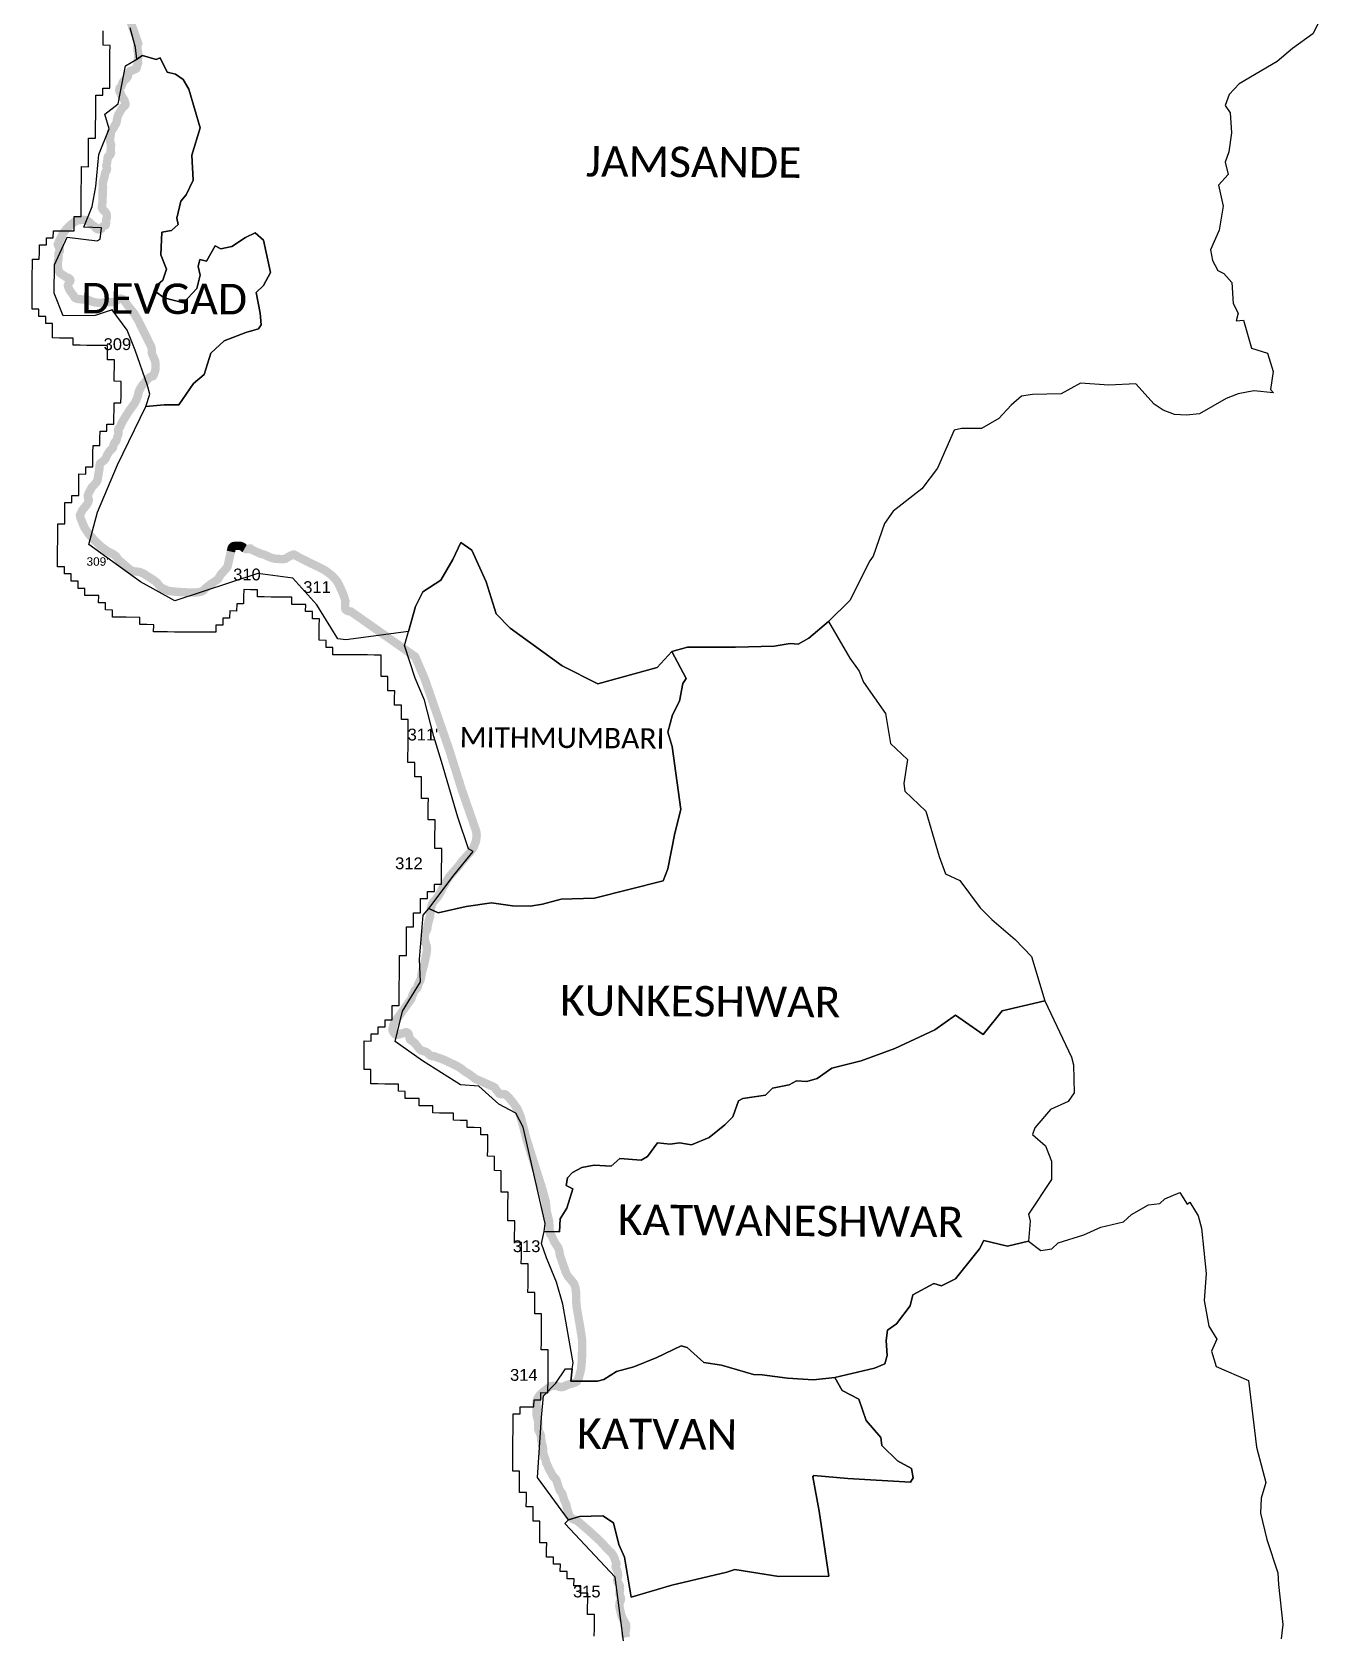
# Model space of a CAD drawing. Header units: metres. Extents: x 0 to 561379, y 0 to 4092696.
# Drawn here: x 325449 to 333146, y 1803302 to 1812788 of the extents above; entities that cross this region are included whole.
import ezdxf

# ---------------------------------------------------------------- set-up
doc = ezdxf.new("R2010")
doc.units = ezdxf.units.M
for name, color, linetype in [('COASTLINE', 5, 'Continuous'), ('NATURALLY PROTECTED', 3, 'Continuous'), ('TALUKA BOUNDRY', 150, 'Continuous'), ('VILLAGE BOUNDRY', 32, 'Continuous'), ('VILLAGE NAME', 1, 'Continuous')]:
    doc.layers.add(name, color=color, linetype=linetype)
doc.styles.get("Standard").update_dxf_attribs({"font": 'arial.ttf'})

msp = doc.modelspace()

# ---------------------------------------------------------------- linework, layer by layer
at = {"layer": 'COASTLINE', "const_width": 50, "flags": 128}
msp.add_lwpolyline([(325812.7, 1813470.9), (326078.3, 1812719.8), (326075.3, 1812712.8), (326073.7, 1812698.4), (326073.9, 1812682.8), (326076.7, 1812671.1), (326077.5, 1812661), (326077.4, 1812645.6), (326077.4, 1812634), (326075.9, 1812622), (326076.3, 1812613.8), (326077.6, 1812605.1), (326076.5, 1812599.9), (326073.6, 1812594.6), (326072.2, 1812588.5), (326069.8, 1812578.4), (326067.1, 1812572.4), (326063.3, 1812568.8), (326053.1, 1812564.9), (326041.6, 1812559.5), (326031.3, 1812557.2), (326026, 1812552.6), (326023.2, 1812547.5), (326020.3, 1812539.8), (326018.3, 1812530.1), (326014.8, 1812521.9), (326008.2, 1812512.2), (325998.6, 1812502.7), (325990.1, 1812494.1), (325984.9, 1812486.2), (325982.3, 1812477.7), (325979.5, 1812468.4), (325973.3, 1812461.2), (325968.6, 1812455.7), (325966.7, 1812449.1), (325965.9, 1812442.3), (325968.1, 1812434.4), (325973.9, 1812425.1), (325980.1, 1812408), (325994.7, 1812386.7), (325999.8, 1812372.9), (326001.9, 1812364.4), (326001.8, 1812356.5), (325998.2, 1812350.3), (325986.7, 1812340.7), (325981.2, 1812334.2), (325971.6, 1812317.5), (325963.1, 1812302.6), (325959, 1812295.5), (325955.9, 1812286.7), (325953.4, 1812272.8), (325950, 1812253.9), (325946.1, 1812245), (325938.4, 1812233.4), (325932, 1812219.4), (325925.6, 1812210.4), (325918.3, 1812200), (325916.6, 1812194.2), (325914.5, 1812176.5), (325911.2, 1812149.5), (325912.1, 1812137.8), (325914.2, 1812130.4), (325917.4, 1812119.4), (325916.6, 1812108.5), (325915.8, 1812098.2), (325915.2, 1812089.7), (325914.8, 1812080.7), (325916.9, 1812074), (325916.5, 1812068.5), (325913.3, 1812062.4), (325911, 1812058), (325906, 1812053.7), (325900.9, 1812051.4), (325898.2, 1812048.5), (325897, 1812043.9), (325895.5, 1812028.1), (325894.3, 1812016.4), (325891.4, 1812004.8), (325889.3, 1811996.3), (325890.5, 1811990), (325892.9, 1811977.3), (325891.1, 1811967.8), (325883.4, 1811955.1), (325881, 1811947.3), (325878.8, 1811932.4), (325869.9, 1811902.5), (325868.6, 1811885.6), (325869.5, 1811866.6), (325867.1, 1811856.7), (325867.4, 1811849.7), (325867.8, 1811836.7), (325867.1, 1811804.2), (325866.7, 1811785.5), (325864.2, 1811760.8), (325862.8, 1811747.5), (325865.4, 1811740), (325872.1, 1811731.5), (325882.8, 1811722.8), (325886.6, 1811716.4), (325890.8, 1811709.2), (325891.8, 1811701.5), (325891.9, 1811688.4), (325888.8, 1811676.6), (325888, 1811665.3), (325887.2, 1811653.8), (325886.7, 1811647), (325883.3, 1811642.3), (325877.6, 1811639.8), (325869.3, 1811636.2), (325862.9, 1811631.2), (325860.7, 1811626.6), (325858.5, 1811621.7), (325854.5, 1811619), (325844.7, 1811618.4), (325835.8, 1811620.1), (325829.8, 1811623.9), (325826.7, 1811627.2), (325825.5, 1811630.9), (325821, 1811635.1), (325817.6, 1811637.1), (325808.4, 1811642.6), (325801.8, 1811647.7), (325796.3, 1811654.5), (325789.1, 1811660.7), (325778.2, 1811668.8), (325770.7, 1811672.4), (325763, 1811674), (325747.6, 1811675.1), (325728.8, 1811673.6), (325716.7, 1811671), (325701.9, 1811663.3), (325692.3, 1811656.9), (325678.9, 1811645.8), (325658.6, 1811626.8), (325655.1, 1811623.5), (325644.9, 1811609.9), (325634.3, 1811597.2), (325627.4, 1811584.2), (325618.5, 1811567.3), (325608.8, 1811546.2), (325601.6, 1811530.6), (325602.5, 1811526.3), (325605.6, 1811519.2), (325612.6, 1811503.3), (325614.3, 1811495.6), (325613.8, 1811491.7), (325611.8, 1811487.1), (325607.2, 1811478.3), (325606.2, 1811469.1), (325605.1, 1811445.2), (325603.3, 1811432.9), (325601.9, 1811416.9), (325602.9, 1811390.9), (325607, 1811372.6), (325613.8, 1811360.8), (325631.3, 1811348.8), (325647.6, 1811337.6), (325666.1, 1811329.8), (325674.1, 1811323.4), (325676.3, 1811316.9), (325673.7, 1811308.6), (325668.1, 1811302.2), (325662, 1811288.3), (325662.7, 1811279.7), (325668.7, 1811264.1), (325678.8, 1811248), (325695, 1811226.9), (325700.9, 1811215.6), (325706.1, 1811211.1), (325719.5, 1811206.4), (325749.8, 1811203.1), (325765.4, 1811204), (325779.5, 1811202.1), (325798.5, 1811192.4), (325818.6, 1811186.5), (325836.5, 1811184.3), (325854, 1811182), (325872.9, 1811185.4), (325884.8, 1811187.5), (325894, 1811189.2), (325904.5, 1811188.1), (325914.7, 1811187), (325923.7, 1811187), (325937.1, 1811189.3), (325946.5, 1811194.1), (325956, 1811202), (325965.2, 1811207.1), (325974.1, 1811207.8), (325986.3, 1811204.4), (325996.1, 1811195.8), (326020.9, 1811161.2), (326055.7, 1811118.4), (326077.7, 1811079.8), (326103.5, 1811027.6), (326134.4, 1810965), (326156.1, 1810921), (326158.2, 1810907.2), (326158.2, 1810889.1), (326161.9, 1810877.1), (326178.6, 1810837.7), (326180.6, 1810820.8), (326179.8, 1810784.9), (326170.2, 1810756.8), (326164.9, 1810749.3), (326157.5, 1810747.7), (326150, 1810744.2), (326138.4, 1810735.2), (326127.3, 1810724.6), (326112.6, 1810705.5), (326104, 1810696.8), (326097.4, 1810687.7), (326084.4, 1810664.2), (326080.3, 1810651.5), (326077.8, 1810636.5), (326070.2, 1810616.9), (326065.7, 1810605.3), (326054.9, 1810585), (326042.6, 1810568.2), (326025.3, 1810544.6), (326012.4, 1810523.9), (325997.7, 1810500.3), (325988.3, 1810485.4), (325983.3, 1810477.3), (325976.4, 1810462.6), (325973.4, 1810453.6), (325971.7, 1810448.5), (325968.3, 1810444), (325965.2, 1810441.6), (325961.1, 1810436.7), (325958.7, 1810430.5), (325958.3, 1810426.3), (325959.8, 1810420.8), (325961, 1810416.5), (325961, 1810407.9), (325958.5, 1810399.5), (325955.3, 1810391.4), (325954.1, 1810386.8), (325951.7, 1810377.8), (325949, 1810367.5), (325946.1, 1810362.3), (325942.8, 1810359.4), (325938.2, 1810355.3), (325934.2, 1810347.6), (325930.3, 1810334.7), (325926.1, 1810320.6), (325919.7, 1810314.4), (325912.1, 1810308.9), (325907.3, 1810303.6), (325900.8, 1810292.9), (325893.6, 1810281.1), (325887.7, 1810266.1), (325883.9, 1810260.4), (325877.4, 1810251.2), (325868.7, 1810244.3), (325858.6, 1810236.4), (325852.3, 1810231.4), (325850.2, 1810227.1), (325848.9, 1810220.4), (325848.2, 1810207.5), (325847.4, 1810194.4), (325844.8, 1810179.2), (325839, 1810146.1), (325836.6, 1810131.9), (325832.2, 1810122.3), (325827, 1810116.2), (325817.4, 1810104.9), (325807.1, 1810095.1), (325801.2, 1810086.9), (325791.9, 1810068.9), (325782.7, 1810051.1), (325779.3, 1810039.2), (325780.7, 1810029.4), (325784.5, 1810020.4), (325784.9, 1810012.3), (325780.9, 1809999.2), (325771.2, 1809983.6), (325747.7, 1809955.7), (325740, 1809939.9), (325733.2, 1809926), (325734, 1809914.3), (325740.2, 1809899.1), (325758.8, 1809853.2), (325785.1, 1809813.2), (325818.5, 1809777.4), (325852.2, 1809744.5), (325892.7, 1809713.1), (325932.4, 1809692.9), (325946.7, 1809681.5), (325962.7, 1809659.8), (325988.5, 1809637.5), (326031.5, 1809600.5), (326053.1, 1809592.6), (326087.8, 1809588.4), (326113.6, 1809576.8), (326151.2, 1809552.5), (326177.4, 1809535.6), (326191.2, 1809522.4), (326214.7, 1809495.1), (326255.2, 1809477), (326302.6, 1809471.2), (326369, 1809467.5), (326423.7, 1809467.3), (326448.6, 1809471.3), (326461.9, 1809477.3), (326482.1, 1809496.4), (326512.4, 1809520), (326536, 1809535.3), (326543.2, 1809540.3), (326550.7, 1809546.5), (326555, 1809552.4), (326560.9, 1809563.1), (326569.3, 1809576.2), (326579.2, 1809587), (326589.2, 1809598), (326598.6, 1809608.3), (326607, 1809621), (326610.7, 1809634.2), (326619.4, 1809673.5), (326625, 1809698.8), (326628.5, 1809714.4), (326632.1, 1809730.7), (326635.8, 1809736.5), (326639.5, 1809739.8), (326643.6, 1809742.1), (326652.6, 1809743.2), (326666.7, 1809743.7), (326681.9, 1809743.1), (326692.3, 1809739.9), (326699.2, 1809735.9), (326704.9, 1809730.2), (326713.5, 1809725.3), (326721.1, 1809723.7), (326726.9, 1809724), (326735.6, 1809726.8), (326739.1, 1809728), (326743.6, 1809727.5), (326747.9, 1809723.2), (326752.2, 1809720.2), (326758.3, 1809717.3), (326773.2, 1809710.3), (326794, 1809701.8), (326805.1, 1809696.2), (326813.6, 1809694.1), (326825, 1809691.4), (326839.4, 1809684.7), (326856.5, 1809676.7), (326869.3, 1809671.8), (326885, 1809668), (326903.5, 1809666.4), (326922.8, 1809664.7), (326939, 1809664.8), (326951.5, 1809667.3), (326956.8, 1809671.2), (326966.9, 1809677.5), (326984.5, 1809686.2), (326993, 1809690.4), (326998.5, 1809692.1), (327001.9, 1809691.7), (327010.9, 1809687.5), (327022.6, 1809679.7), (327097.8, 1809641.1), (327143.6, 1809620.2), (327188.8, 1809595.9), (327226.5, 1809566.9), (327255.5, 1809535.1), (327268.9, 1809510.2), (327289.5, 1809464.9), (327300.2, 1809435.8), (327305.2, 1809418.2), (327305, 1809401.1), (327304.7, 1809381.1), (327304.6, 1809371), (327306.4, 1809366.6), (327313.3, 1809360.5), (327323.8, 1809356.1), (327338.7, 1809354.1), (327719, 1809087), (327774.6, 1808958.4), (327806.6, 1808866.4), (327922.8, 1808529.6), (327994.7, 1808300.4), (328058.2, 1808117.2), (328080.6, 1808052.8), (328083.8, 1808027.9), (328079.1, 1807993), (328064.9, 1807956.2), (328045.4, 1807929.1), (327998, 1807875.3), (327971.2, 1807840.3), (327922.1, 1807784.2), (327908.1, 1807762.3), (327876.8, 1807708.1), (327866.8, 1807685.9), (327851.7, 1807662), (327835.4, 1807643), (327822.8, 1807628.3), (327817.6, 1807614.7), (327812.6, 1807594.4), (327810.4, 1807575), (327807.7, 1807549.8), (327794.4, 1807501.4), (327790.3, 1807472.8), (327783.8, 1807459.2), (327776.4, 1807444), (327775.3, 1807433.8), (327776.7, 1807411.7), (327780.8, 1807390.4), (327787.1, 1807373.8), (327789.1, 1807354.2), (327786.9, 1807332.8), (327779.8, 1807299.5), (327772, 1807262.6), (327762.8, 1807230.1), (327757, 1807209.2), (327754.5, 1807188.8), (327750.2, 1807170.8), (327741.7, 1807153.9), (327735.6, 1807141.7), (327734, 1807131.2), (327730.5, 1807122.5), (327725.1, 1807117.8), (327717.4, 1807110.9), (327713.5, 1807102.6), (327705.3, 1807085.3), (327696.5, 1807059.8), (327680.7, 1807037.7), (327671.4, 1807024.7), (327635, 1806973.7), (327617.8, 1806949.7), (327601.3, 1806926.7), (327590, 1806905.4), (327587.4, 1806892.8), (327584.4, 1806877.9), (327587.4, 1806866.8), (327595.1, 1806856.4), (327599.6, 1806850.2), (327606.8, 1806846.9), (327623.2, 1806848.5), (327651, 1806857.5), (327661.8, 1806861.1), (327669.8, 1806860.9), (327677.5, 1806855.8), (327682.6, 1806844.7), (327686.9, 1806824), (327691.1, 1806815.9), (327706.9, 1806806.4), (327717.5, 1806797), (327729.2, 1806782.1), (327744.8, 1806762.2), (327757.2, 1806753.4), (327782.1, 1806745.6), (327793.6, 1806737.9), (327806, 1806726), (327816.9, 1806721.1), (327831.7, 1806719.7), (327841.4, 1806715.6), (327889.3, 1806698.7), (327917.7, 1806685.1), (327937.8, 1806675.5), (327967.7, 1806661.1), (327992, 1806646.4), (328010.9, 1806630.6), (328035.8, 1806616), (328061.7, 1806596.9), (328074.4, 1806586.4), (328114.8, 1806568.6), (328157.8, 1806549.7), (328181.9, 1806539.2), (328191.3, 1806533.4), (328196.1, 1806525.7), (328200.2, 1806519.1), (328216.5, 1806499), (328224.3, 1806495.6), (328248, 1806495.4), (328255.4, 1806492.2), (328269.6, 1806479.8), (328300.9, 1806442.6), (328327.5, 1806403.6), (328343.6, 1806362.7), (328359.6, 1806302.1), (328378.9, 1806228.3), (328420.4, 1806097), (328473, 1805931), (328492.5, 1805858.8), (328499.2, 1805797.8), (328504.7, 1805775.4), (328512.7, 1805743.5), (328514.4, 1805714.5), (328516.2, 1805683.6), (328516.6, 1805674.2), (328518.5, 1805667.9), (328527.6, 1805655.7), (328535.4, 1805639.5), (328544.2, 1805619), (328556.9, 1805600.1), (328565.7, 1805587.2), (328572.3, 1805569.8), (328576.7, 1805541.1), (328587, 1805511.4), (328602.5, 1805466.3), (328612.4, 1805437.6), (328623.4, 1805417), (328644.5, 1805391.8), (328660.8, 1805372.3), (328669.1, 1805347.1), (328673.6, 1805306.9), (328673, 1805272.2), (328676.5, 1805230.4), (328697.9, 1805107.6), (328709.1, 1805033.6), (328707.2, 1804922), (328702.1, 1804865.4), (328687, 1804809.1), (328676.5, 1804791.8), (328667.2, 1804786.7), (328642.9, 1804779.1), (328612.8, 1804769.6), (328601.4, 1804762.2), (328590.2, 1804759.3), (328573.9, 1804760.2), (328560.5, 1804765.3), (328550.6, 1804767), (328532.6, 1804766.5), (328520.6, 1804763.9), (328511.9, 1804758.7), (328501.5, 1804749.6), (328475.3, 1804729.1), (328461.1, 1804715.6), (328452.2, 1804705.5), (328443.5, 1804690.9), (328439.2, 1804674.7), (328439.2, 1804674.7), (328437.2, 1804660.4), (328438.4, 1804647.7), (328439.4, 1804637.2), (328439, 1804617.5), (328438.6, 1804598.3), (328440.7, 1804583.1), (328443.7, 1804573), (328447.1, 1804561.7), (328448.5, 1804549.1), (328448.2, 1804532.3), (328447.9, 1804514.6), (328451.2, 1804501.3), (328458.4, 1804485.6), (328462.6, 1804476.2), (328465.1, 1804461.7), (328467.3, 1804436.5), (328470.2, 1804421.5), (328475.4, 1804406.2), (328476.6, 1804393.9), (328476.7, 1804377), (328478.6, 1804364.7), (328485.6, 1804345.2), (328491.4, 1804329.1), (328496.6, 1804308.6), (328502.5, 1804297.9), (328512.7, 1804274), (328527.2, 1804247.5), (328535.5, 1804232.5), (328546.6, 1804221.6), (328555.5, 1804208.5), (328564.1, 1804182.4), (328571.2, 1804161.1), (328575.5, 1804148.2), (328581.7, 1804140.1), (328590.5, 1804128.5), (328593.1, 1804119.6), (328597.7, 1804104.1), (328600.6, 1804094), (328608.4, 1804076.5), (328613.4, 1804065.3), (328615.8, 1804053.8), (328618.8, 1804039.6), (328624.9, 1804021.7), (328633.1, 1803997.4), (328638.8, 1803989.9), (328652.8, 1803978), (328665.8, 1803972.7), (328673.8, 1803969.4), (328685.2, 1803962.4), (328717, 1803935.2), (328745, 1803911.1), (328783.1, 1803876.3), (328812.7, 1803849.3), (328832.2, 1803828.2), (328853, 1803805.7), (328867.8, 1803789.8), (328884, 1803775.3), (328892.5, 1803761.6), (328899.6, 1803746.7), (328905.7, 1803727.9), (328910.6, 1803718.2), (328911.6, 1803711.8), (328909.4, 1803704.4), (328907.3, 1803697.7), (328907.7, 1803692), (328911.7, 1803682.3), (328916.1, 1803671.7), (328920.1, 1803658.6), (328921.4, 1803642.9), (328918.9, 1803629.2), (328916.9, 1803618.4), (328917.4, 1803610.4), (328919.6, 1803602.6), (328927.7, 1803591), (328931.3, 1803582.1), (328932.2, 1803569), (328931.2, 1803554), (328930.1, 1803538.4), (328930.9, 1803530.1), (328933.2, 1803521.3), (328938, 1803510.5), (328938.5, 1803502.3), (328936.3, 1803493.9), (328932.8, 1803487.4), (328930.3, 1803479.1), (328929, 1803462.6), (328932.6, 1803443.4), (328940.1, 1803410.4), (328948.1, 1803389.2), (328953.9, 1803378.9), (328962.4, 1803363.8), (328968.8, 1803352.3), (328969.7, 1803343), (328968.1, 1803323.5), (328964.3, 1803302.5), (328965.6, 1803289.3), (328968.2, 1803276)], dxfattribs=at)
at = {"layer": 'NATURALLY PROTECTED', "const_width": 50, "flags": 128}
for points in [[(325930.4, 1811188.1), (325937.1, 1811189.3), (325946.5, 1811194.1), (325956, 1811202), (325965.2, 1811207.1), (325974.1, 1811207.8), (325986.3, 1811204.4), (325996.1, 1811195.8), (326020.9, 1811161.2), (326055.7, 1811118.4), (326077.7, 1811079.8), (326103.5, 1811027.6), (326134.4, 1810965), (326156.1, 1810921), (326158.2, 1810907.2), (326158.2, 1810889.1), (326161.9, 1810877.1), (326178.6, 1810837.7), (326180.6, 1810820.8), (326179.8, 1810784.9), (326170.2, 1810756.8), (326164.9, 1810749.3), (326157.5, 1810747.7), (326150, 1810744.2), (326138.4, 1810735.2)], [(326138.4, 1810735.2), (326127.3, 1810724.6), (326112.6, 1810705.5), (326104, 1810696.8), (326097.4, 1810687.7), (326084.4, 1810664.2), (326080.3, 1810651.5), (326077.8, 1810636.5), (326070.2, 1810616.9), (326065.7, 1810605.3), (326054.9, 1810585), (326042.6, 1810568.2), (326025.3, 1810544.6), (326012.4, 1810523.9), (325997.7, 1810500.3), (325988.3, 1810485.4), (325983.3, 1810477.3), (325976.4, 1810462.6), (325973.4, 1810453.6), (325971.7, 1810448.5), (325968.3, 1810444), (325965.2, 1810441.6), (325961.1, 1810436.7), (325958.7, 1810430.5), (325958.3, 1810426.3), (325959.8, 1810420.8), (325961, 1810416.5), (325961, 1810407.9), (325958.5, 1810399.5), (325955.3, 1810391.4), (325954.1, 1810386.8), (325951.7, 1810377.8), (325949, 1810367.5), (325946.1, 1810362.3), (325942.8, 1810359.4), (325938.2, 1810355.3), (325934.2, 1810347.6), (325930.3, 1810334.7), (325926.1, 1810320.6), (325919.7, 1810314.4), (325912.1, 1810308.9), (325907.3, 1810303.6), (325900.8, 1810292.9), (325893.6, 1810281.1), (325887.7, 1810266.1), (325883.9, 1810260.4), (325877.4, 1810251.2), (325868.7, 1810244.3), (325858.6, 1810236.4), (325852.3, 1810231.4), (325850.2, 1810227.1), (325848.9, 1810220.4), (325848.2, 1810207.5), (325847.4, 1810194.4), (325844.8, 1810179.2), (325839, 1810146.1), (325836.6, 1810131.9), (325832.2, 1810122.3), (325827, 1810116.2), (325817.4, 1810104.9), (325807.1, 1810095.1), (325801.2, 1810086.9), (325791.9, 1810068.9), (325782.7, 1810051.1), (325779.3, 1810039.2), (325780.7, 1810029.4), (325784.5, 1810020.4), (325784.9, 1810012.3), (325780.9, 1809999.2), (325771.2, 1809983.6), (325747.7, 1809955.7), (325740, 1809939.9), (325733.2, 1809926), (325734, 1809914.3), (325740.2, 1809899.1), (325758.8, 1809853.2), (325785.1, 1809813.2), (325818.5, 1809777.4), (325852.2, 1809744.5), (325892.7, 1809713.1), (325932.4, 1809692.9), (325946.7, 1809681.5), (325962.7, 1809659.8), (325988.5, 1809637.5), (326031.5, 1809600.5), (326053.1, 1809592.6), (326087.8, 1809588.4), (326113.6, 1809576.8), (326151.2, 1809552.5), (326177.4, 1809535.6), (326191.2, 1809522.4), (326214.7, 1809495.1), (326255.2, 1809477), (326302.6, 1809471.2), (326369, 1809467.5), (326423.7, 1809467.3), (326448.6, 1809471.3), (326461.9, 1809477.3), (326482.1, 1809496.4), (326512.4, 1809520), (326536, 1809535.3), (326543.2, 1809540.3), (326550.7, 1809546.5), (326555, 1809552.4), (326560.9, 1809563.1), (326569.3, 1809576.2), (326579.2, 1809587), (326589.2, 1809598), (326598.6, 1809608.3), (326607, 1809621), (326610.7, 1809634.2), (326619.4, 1809673.5), (326625, 1809698.8), (326627.4, 1809709.6)], [(326627.4, 1809709.6), (326628.5, 1809714.4), (326632.1, 1809730.7), (326635.8, 1809736.5), (326639.5, 1809739.8), (326643.6, 1809742.1), (326652.6, 1809743.2), (326666.7, 1809743.7), (326681.9, 1809743.1), (326692.3, 1809739.9), (326699.2, 1809735.9), (326704.9, 1809730.2), (326708.8, 1809728)], [(326984.5, 1809686.2), (326993, 1809690.4), (326998.5, 1809692.1), (327001.9, 1809691.7), (327010.9, 1809687.5), (327022.6, 1809679.7), (327097.8, 1809641.1), (327143.6, 1809620.2), (327188.8, 1809595.9), (327226.5, 1809566.9), (327255.5, 1809535.1), (327268.9, 1809510.2), (327289.5, 1809464.9), (327300.2, 1809435.8), (327305.2, 1809418.2), (327305, 1809401.1), (327304.7, 1809381.1), (327304.6, 1809371), (327306.4, 1809366.6), (327313.3, 1809360.5), (327323.8, 1809356.1), (327338.7, 1809354.1), (327348.3, 1809347.4)], [(327719, 1809087), (327774.6, 1808958.4), (327806.6, 1808866.4), (327922.8, 1808529.6), (327994.7, 1808300.4), (328058.2, 1808117.2), (328080.6, 1808052.8), (328083.8, 1808027.9), (328079.1, 1807993), (328064.9, 1807956.2), (328059.5, 1807948.8)], [(328029.5, 1807911.1), (327998, 1807875.3), (327971.2, 1807840.3), (327922.1, 1807784.2), (327908.1, 1807762.3), (327876.8, 1807708.1), (327866.8, 1807685.9), (327851.7, 1807662), (327835.4, 1807643), (327822.8, 1807628.3), (327818.9, 1807618.2)], [(328283.9, 1806462.8), (328300.9, 1806442.6), (328327.5, 1806403.6), (328343.6, 1806362.7), (328359.6, 1806302.1), (328378.9, 1806228.3), (328420.4, 1806097), (328473, 1805931), (328492.5, 1805858.8), (328499.2, 1805797.8), (328504.7, 1805775.4), (328512.7, 1805743.5), (328514.4, 1805714.5), (328516.2, 1805683.6), (328516.6, 1805674.2), (328518.5, 1805667.9), (328527.6, 1805655.7), (328535.4, 1805639.5), (328544.2, 1805619), (328556.9, 1805600.1), (328565.7, 1805587.2), (328572.3, 1805569.8), (328576.7, 1805541.1), (328587, 1805511.4), (328602.5, 1805466.3), (328612.4, 1805437.6), (328623.4, 1805417), (328644.5, 1805391.8), (328660.8, 1805372.3), (328669.1, 1805347.1), (328673.6, 1805306.9), (328673, 1805272.2), (328676.5, 1805230.4), (328697.9, 1805107.6), (328709.1, 1805033.6), (328707.2, 1804922), (328702.1, 1804865.4), (328697.4, 1804848)], [(328668.5, 1804787.5), (328667.2, 1804786.7), (328642.9, 1804779.1), (328612.8, 1804769.6), (328601.4, 1804762.2), (328590.2, 1804759.3), (328573.9, 1804760.2), (328560.5, 1804765.3), (328550.6, 1804767), (328532.6, 1804766.5), (328520.6, 1804763.9), (328511.9, 1804758.7), (328509.7, 1804756.7)], [(328803.6, 1803857.6), (328812.7, 1803849.3), (328832.2, 1803828.2), (328853, 1803805.7), (328867.8, 1803789.8), (328884, 1803775.3), (328892.5, 1803761.6), (328899.6, 1803746.7), (328905.7, 1803727.9), (328910.6, 1803718.2), (328911.6, 1803711.8), (328909.4, 1803704.4), (328907.3, 1803697.7), (328907.7, 1803692), (328911.7, 1803682.3), (328916.1, 1803671.7), (328920.1, 1803658.6), (328921.4, 1803642.9), (328918.9, 1803629.2), (328916.9, 1803618.4), (328917.4, 1803610.4), (328919.6, 1803602.6), (328927.7, 1803591), (328931.3, 1803582.1), (328932.2, 1803569), (328931.2, 1803554), (328930.1, 1803538.4), (328930.9, 1803530.1), (328933.2, 1803521.3), (328938, 1803510.5), (328938.5, 1803502.3), (328936.3, 1803493.9), (328932.8, 1803487.4), (328930.3, 1803479.1), (328929, 1803462.6), (328932.6, 1803443.4), (328940.1, 1803410.4), (328948.1, 1803389.2), (328953.9, 1803378.9), (328962.4, 1803363.8), (328968.8, 1803352.3), (328968.9, 1803352)]]:
    msp.add_lwpolyline(points, dxfattribs=at)
at = {"layer": 'TALUKA BOUNDRY'}
msp.add_polyline3d([(328780.5, 1803284.1, 0), (328780.9, 1803326.5, 0), (328781.2, 1803368.8, 0), (328781.5, 1803411.2, 0), (328740.6, 1803411.5, 0), (328741, 1803453.8, 0), (328741.3, 1803496.2, 0), (328741.6, 1803538.5, 0), (328700.8, 1803538.9, 0), (328701.1, 1803581.2, 0), (328660.2, 1803581.5, 0), (328660.5, 1803623.9, 0), (328619.6, 1803624.2, 0), (328620, 1803666.6, 0), (328579.1, 1803666.9, 0), (328579.4, 1803709.2, 0), (328538.5, 1803709.5, 0), (328538.8, 1803751.9, 0), (328497.9, 1803752.2, 0), (328498.3, 1803794.6, 0), (328498.6, 1803836.9, 0), (328457.7, 1803837.2, 0), (328458, 1803879.6, 0), (328458.4, 1803921.9, 0), (328458.7, 1803964.3, 0), (328417.8, 1803964.6, 0), (328418.1, 1804007, 0), (328418.5, 1804049.3, 0), (328377.6, 1804049.6, 0), (328377.9, 1804092, 0), (328378.2, 1804134.3, 0), (328337.3, 1804134.6, 0), (328337.7, 1804177, 0), (328338, 1804219.3, 0), (328338.3, 1804261.7, 0), (328297.5, 1804262, 0), (328297.8, 1804304.4, 0), (328298.1, 1804346.7, 0), (328298.5, 1804389.1, 0), (328298.8, 1804431.4, 0), (328299.5, 1804516.1, 0), (328299.8, 1804558.4, 0), (328300.1, 1804600.8, 0), (328341, 1804600.5, 0), (328341.4, 1804642.8, 0), (328382.2, 1804642.5, 0), (328423.1, 1804642.2, 0), (328423.5, 1804684.5, 0), (328464.4, 1804684.2, 0), (328464.7, 1804726.6, 0), (328505.6, 1804726.2, 0), (328506.3, 1804810.9, 0), (328507.3, 1804938, 0), (328507.6, 1804980.3, 0), (328466.7, 1804980.6, 0), (328467, 1805023, 0), (328467.4, 1805065.3, 0), (328467.7, 1805107.7, 0), (328468, 1805150, 0), (328468.4, 1805192.4, 0), (328427.5, 1805192.7, 0), (328427.8, 1805235.1, 0), (328428.1, 1805277.4, 0), (328428.5, 1805319.8, 0), (328387.6, 1805320.1, 0), (328387.9, 1805362.4, 0), (328388.3, 1805404.8, 0), (328388.6, 1805447.1, 0), (328388.9, 1805489.5, 0), (328348, 1805489.8, 0), (328348.4, 1805532.1, 0), (328348.7, 1805574.5, 0), (328349, 1805616.8, 0), (328308.1, 1805617.2, 0), (328308.5, 1805659.5, 0), (328308.8, 1805701.9, 0), (328309.1, 1805744.2, 0), (328268.2, 1805744.5, 0), (328268.6, 1805786.9, 0), (328268.9, 1805829.2, 0), (328269.6, 1805913.9, 0), (328228.7, 1805914.2, 0), (328229, 1805956.6, 0), (328229.4, 1805998.9, 0), (328229.7, 1806041.3, 0), (328188.8, 1806041.6, 0), (328189.1, 1806084, 0), (328189.5, 1806126.3, 0), (328148.6, 1806126.6, 0), (328148.9, 1806169, 0), (328149.2, 1806211.3, 0), (328149.6, 1806253.7, 0), (328108.7, 1806254, 0), (328109, 1806296.3, 0), (328068.1, 1806296.7, 0), (328027.2, 1806297, 0), (328027.6, 1806339.3, 0), (327986.7, 1806339.7, 0), (327945.8, 1806340, 0), (327946.1, 1806382.3, 0), (327905.2, 1806382.7, 0), (327864.3, 1806383, 0), (327823.4, 1806383.3, 0), (327823.8, 1806425.7, 0), (327782.9, 1806426, 0), (327742, 1806426.3, 0), (327742.3, 1806468.7, 0), (327701.4, 1806469, 0), (327660.6, 1806469.3, 0), (327660.9, 1806511.6, 0), (327620, 1806512, 0), (327620.3, 1806554.3, 0), (327579.4, 1806554.6, 0), (327538.5, 1806555, 0), (327497.7, 1806555.3, 0), (327456.8, 1806555.6, 0), (327457.1, 1806598, 0), (327457.4, 1806640.3, 0), (327416.5, 1806640.6, 0), (327416.9, 1806683, 0), (327417.2, 1806725.3, 0), (327417.6, 1806767.7, 0), (327417.9, 1806810, 0), (327458.8, 1806809.7, 0), (327459.1, 1806852.1, 0), (327500, 1806851.7, 0), (327500.3, 1806894.1, 0), (327541.2, 1806893.8, 0), (327541.6, 1806936.1, 0), (327582.5, 1806935.8, 0), (327582.8, 1806978.1, 0), (327583.1, 1807020.5, 0), (327624, 1807020.2, 0), (327624.4, 1807062.5, 0), (327624.7, 1807104.9, 0), (327625, 1807147.2, 0), (327625.4, 1807189.5, 0), (327625.7, 1807231.9, 0), (327626, 1807274.2, 0), (327626.4, 1807316.6, 0), (327667.3, 1807316.3, 0), (327667.6, 1807358.6, 0), (327667.9, 1807401, 0), (327668.3, 1807443.3, 0), (327668.6, 1807485.7, 0), (327709.5, 1807485.3, 0), (327709.8, 1807527.7, 0), (327710.2, 1807570, 0), (327751.1, 1807569.7, 0), (327751.4, 1807612.1, 0), (327751.7, 1807654.4, 0), (327792.6, 1807654.1, 0), (327792.9, 1807696.4, 0), (327833.8, 1807696.1, 0), (327834.2, 1807738.5, 0), (327875.1, 1807738.1, 0), (327875.7, 1807822.8, 0), (327876.4, 1807907.5, 0), (327876.7, 1807949.9, 0), (327835.9, 1807950.2, 0), (327836.2, 1807992.6, 0), (327836.5, 1808034.9, 0), (327836.9, 1808077.2, 0), (327837.2, 1808119.6, 0), (327796.3, 1808119.9, 0), (327796.6, 1808162.3, 0), (327797, 1808204.6, 0), (327797.3, 1808247, 0), (327756.4, 1808247.3, 0), (327756.8, 1808289.6, 0), (327757.4, 1808374.3, 0), (327716.5, 1808374.7, 0), (327716.9, 1808417, 0), (327717.2, 1808459.4, 0), (327676.3, 1808459.7, 0), (327676.7, 1808502, 0), (327677, 1808544.4, 0), (327677.3, 1808586.7, 0), (327677.7, 1808629.1, 0), (327678.3, 1808713.8, 0), (327637.5, 1808714.1, 0), (327637.8, 1808756.4, 0), (327638.1, 1808798.8, 0), (327597.2, 1808799.1, 0), (327597.6, 1808841.5, 0), (327597.9, 1808883.8, 0), (327557, 1808884.1, 0), (327557.4, 1808926.5, 0), (327557.7, 1808968.8, 0), (327516.8, 1808969.2, 0), (327517.1, 1809011.5, 0), (327517.5, 1809053.9, 0), (327517.8, 1809096.2, 0), (327476.9, 1809096.5, 0), (327436, 1809096.9, 0), (327395.2, 1809097.2, 0), (327354.3, 1809097.5, 0), (327272.5, 1809098.2, 0), (327231.6, 1809098.5, 0), (327231.9, 1809140.8, 0), (327191.1, 1809141.2, 0), (327191.4, 1809183.5, 0), (327150.5, 1809183.8, 0), (327150.8, 1809226.2, 0), (327151.2, 1809268.5, 0), (327151.5, 1809310.9, 0), (327110.6, 1809311.2, 0), (327111, 1809353.6, 0), (327070.1, 1809353.9, 0), (327070.4, 1809396.2, 0), (327029.5, 1809396.6, 0), (326988.6, 1809396.9, 0), (326989, 1809439.2, 0), (326907.2, 1809439.9, 0), (326866.3, 1809440.2, 0), (326825.4, 1809440.5, 0), (326784.6, 1809440.9, 0), (326784.9, 1809483.2, 0), (326744, 1809483.5, 0), (326703.1, 1809483.9, 0), (326702.8, 1809441.5, 0), (326702.4, 1809399.2, 0), (326661.6, 1809399.5, 0), (326661.2, 1809357.1, 0), (326620.3, 1809357.5, 0), (326620, 1809315.1, 0), (326579.1, 1809315.4, 0), (326578.8, 1809273.1, 0), (326537.9, 1809273.4, 0), (326537.5, 1809231.1, 0), (326455.8, 1809231.7, 0), (326414.9, 1809232.1, 0), (326374, 1809232.4, 0), (326333.1, 1809232.7, 0), (326292.2, 1809233, 0), (326251.3, 1809233.4, 0), (326210.4, 1809233.7, 0), (326169.6, 1809234, 0), (326169.9, 1809276.4, 0), (326129, 1809276.7, 0), (326088.1, 1809277, 0), (326088.5, 1809319.4, 0), (326006.7, 1809320, 0), (325965.8, 1809320.3, 0), (325924.9, 1809320.7, 0), (325925.3, 1809363, 0), (325884.4, 1809363.4, 0), (325884.7, 1809405.7, 0), (325843.8, 1809406, 0), (325844.2, 1809448.4, 0), (325803.3, 1809448.7, 0), (325762.4, 1809449, 0), (325762.7, 1809491.4, 0), (325721.8, 1809491.7, 0), (325722.2, 1809534.1, 0), (325681.3, 1809534.4, 0), (325681.6, 1809576.7, 0), (325640.8, 1809577.1, 0), (325641.1, 1809619.4, 0), (325600.2, 1809619.7, 0), (325600.5, 1809662.1, 0), (325601.9, 1809831.5, 0), (325602.2, 1809873.8, 0), (325643.1, 1809873.5, 0), (325643.5, 1809915.9, 0), (325643.8, 1809958.2, 0), (325644.2, 1810000.6, 0), (325685, 1810000.2, 0), (325685.4, 1810042.6, 0), (325726.3, 1810042.2, 0), (325726.6, 1810084.6, 0), (325726.9, 1810126.9, 0), (325727.3, 1810169.3, 0), (325768.2, 1810169, 0), (325768.5, 1810211.3, 0), (325809.4, 1810211, 0), (325809.7, 1810253.3, 0), (325810.1, 1810295.7, 0), (325810.4, 1810338, 0), (325851.3, 1810337.7, 0), (325851.6, 1810380.1, 0), (325852, 1810422.4, 0), (325892.9, 1810422.1, 0), (325893.2, 1810464.4, 0), (325934.1, 1810464.1, 0), (325934.4, 1810506.4, 0), (325934.8, 1810548.8, 0), (325935.1, 1810591.1, 0), (325976, 1810590.8, 0), (325976.3, 1810633.2, 0), (325976.7, 1810675.5, 0), (325977, 1810717.9, 0), (325936.1, 1810718.2, 0), (325936.5, 1810760.5, 0), (325936.8, 1810802.9, 0), (325937.1, 1810845.2, 0), (325896.3, 1810845.6, 0), (325896.6, 1810887.9, 0), (325896.9, 1810930.3, 0), (325856.1, 1810930.6, 0), (325815.2, 1810930.9, 0), (325774.3, 1810931.2, 0), (325733.4, 1810931.6, 0), (325692.5, 1810931.9, 0), (325692.9, 1810974.3, 0), (325652, 1810974.6, 0), (325611.1, 1810974.9, 0), (325570.2, 1810975.2, 0), (325570.5, 1811017.6, 0), (325570.9, 1811059.9, 0), (325530, 1811060.3, 0), (325530.3, 1811102.6, 0), (325489.5, 1811102.9, 0), (325489.8, 1811145.3, 0), (325448.9, 1811145.6, 0), (325449.3, 1811188, 0), (325449.6, 1811230.3, 0), (325449.9, 1811272.7, 0), (325450.3, 1811315, 0), (325450.6, 1811357.4, 0), (325451, 1811399.7, 0), (325451.3, 1811442.1, 0), (325492.2, 1811441.7, 0), (325492.5, 1811484.1, 0), (325492.9, 1811526.4, 0), (325533.8, 1811526.1, 0), (325534.1, 1811568.5, 0), (325575, 1811568.1, 0), (325575.3, 1811610.5, 0), (325616.2, 1811610.1, 0), (325657.1, 1811609.8, 0), (325698, 1811609.5, 0), (325698.3, 1811651.8, 0), (325698.6, 1811694.2, 0), (325739.5, 1811693.9, 0), (325740.2, 1811778.6, 0), (325740.5, 1811820.9, 0), (325740.9, 1811863.3, 0), (325741.2, 1811905.6, 0), (325741.6, 1811948, 0), (325741.9, 1811990.3, 0), (325782.8, 1811990, 0), (325783.1, 1812032.3, 0), (325783.5, 1812074.7, 0), (325783.8, 1812117, 0), (325784.1, 1812159.4, 0), (325825, 1812159, 0), (325825.4, 1812201.4, 0), (325825.7, 1812243.7, 0), (325826.1, 1812286.1, 0), (325826.4, 1812328.4, 0), (325826.7, 1812370.8, 0), (325827.1, 1812413.1, 0), (325868, 1812412.8, 0), (325868.3, 1812455.2, 0), (325909.2, 1812454.8, 0), (325909.5, 1812497.2, 0), (325910.2, 1812581.9, 0), (325910.5, 1812624.2, 0), (325910.9, 1812666.6, 0), (325911.2, 1812708.9, 0), (325870.3, 1812709.3, 0), (325870.7, 1812751.6, 0), (325871, 1812794, 0)], dxfattribs=at)
at = {"layer": 'VILLAGE BOUNDRY'}
for points in [[(333145.6, 1812988.3, 0), (333038.2, 1812777.7, 0), (332917.5, 1812690.8, 0), (332826.3, 1812613.4, 0), (332602.3, 1812480.3, 0), (332543.2, 1812417.1, 0), (332518.7, 1812353, 0), (332547.4, 1812309.5, 0), (332557.1, 1812189.7, 0), (332539.8, 1812077.8, 0), (332519.2, 1812016.2, 0), (332536.3, 1811943.7, 0), (332479.4, 1811880.6, 0), (332506, 1811755.3, 0), (332483.9, 1811613.7, 0), (332432.1, 1811497.5, 0), (332444.5, 1811433.3, 0), (332474.8, 1811374.4, 0), (332511.3, 1811356.4, 0), (332557.4, 1811302.9, 0), (332565.1, 1811179.3, 0), (332594.9, 1811122.5, 0), (332583.2, 1811076.7, 0), (332628.1, 1811080.9, 0), (332674.6, 1810914, 0), (332770.1, 1810884.4, 0), (332803.4, 1810776, 0), (332787.9, 1810670.5, 0), (332805, 1810649.5, 0), (332688.1, 1810662.1, 0), (332595.6, 1810643.3, 0), (332524.1, 1810615.7, 0), (332366.5, 1810525.7, 0), (332290.1, 1810518.1, 0), (332217.5, 1810521.9, 0), (332150.8, 1810548.2, 0), (332097.5, 1810583.6, 0), (331990.1, 1810703.9, 0), (331829.4, 1810694.5, 0), (331662.1, 1810708, 0), (331547.7, 1810644.2, 0), (331377.9, 1810640.1, 0), (331312.7, 1810629.6, 0), (331250.4, 1810576.8, 0), (331178, 1810497.7, 0), (331074, 1810439.2, 0), (330956.4, 1810438.1, 0), (330912.1, 1810428.6, 0), (330814.9, 1810202.9, 0), (330722, 1810081.8, 0), (330550.7, 1809949.5, 0), (330499.1, 1809875.9, 0), (330433.1, 1809681.9, 0), (330412.3, 1809655.5, 0), (330294.3, 1809420.5, 0), (330169.1, 1809296, 0), (330052.7, 1809197.3, 0), (329989, 1809161.4, 0), (329940.7, 1809165.1, 0), (329846.8, 1809149.6, 0), (329617.6, 1809142.8, 0), (329332.1, 1809142.8, 0), (329240.1, 1809117.3, 0), (329152.7, 1809022.9, 0), (328801.9, 1808926.6, 0), (328591.1, 1809031.7, 0), (328282.3, 1809255.5, 0), (328199.2, 1809339.9, 0), (328140.7, 1809530.5, 0), (328054.7, 1809718.3, 0), (327989.6, 1809763.8, 0), (327943.3, 1809663.3, 0), (327870.5, 1809540.1, 0), (327764.7, 1809470.3, 0), (327720.9, 1809385.1, 0), (327679.4, 1809235.6, 0), (327309.3, 1809187.2, 0), (327260.1, 1809192.3, 0), (327136.8, 1809394, 0), (326994.9, 1809551.7, 0), (326786.2, 1809580.4, 0), (326295.5, 1809417.3, 0), (326091.6, 1809530.7, 0), (325785.8, 1809750.8, 0), (325837.4, 1809943.4, 0), (325955, 1810223.9, 0), (326123.6, 1810568.3, 0), (326231, 1810578.9, 0), (326318.8, 1810578.2, 0), (326405.5, 1810706, 0), (326469.7, 1810759.1, 0), (326507.7, 1810886, 0), (326588.4, 1810958.2, 0), (326716.1, 1811008.2, 0), (326790.1, 1811028.6, 0), (326806.6, 1811052.2, 0), (326800.8, 1811122.8, 0), (326778, 1811244.1, 0), (326819.8, 1811285.5, 0), (326861.4, 1811363.4, 0), (326819.7, 1811554.8, 0), (326771.1, 1811597.3, 0), (326713.4, 1811570.2, 0), (326633.7, 1811517.1, 0), (326567, 1811503.6, 0), (326533.8, 1811521.3, 0), (326482.4, 1811429.7, 0), (326442.7, 1811439.8, 0), (326432.5, 1811398.4, 0), (326445.7, 1811346.8, 0), (326425.8, 1811267.4, 0), (326347.4, 1811182.4, 0), (326231.9, 1811212.2, 0), (326181.7, 1811247.9, 0), (326183.1, 1811282.3, 0), (326224, 1811317.1, 0), (326245.8, 1811382.7, 0), (326212.3, 1811466.7, 0), (326217.9, 1811601, 0), (326274.6, 1811611.9, 0), (326315.1, 1811647.9, 0), (326307.6, 1811684.9, 0), (326330.7, 1811786.5, 0), (326361.8, 1811823.1, 0), (326404.3, 1811909.8, 0), (326396.7, 1812057.2, 0), (326445.2, 1812220.5, 0), (326377.5, 1812448.6, 0), (326344.3, 1812506.8, 0), (326299.7, 1812538.2, 0), (326250.3, 1812549.6, 0), (326207.3, 1812634.3, 0), (326184.3, 1812624.9, 0), (326103.1, 1812648, 0), (326069.5, 1812627.9, 0), (326061.8, 1812696.2, 0), (326029.7, 1812812.5, 0)], [(328982.2, 1803043.4, 0), (328905.1, 1803633.3, 0), (328605.6, 1803950.4, 0), (328627.6, 1803972.3, 0), (328692.5, 1803993, 0), (328831.6, 1803996.8, 0), (328894.3, 1803955.4, 0), (328926.6, 1803827.2, 0), (328959.8, 1803752.5, 0), (328999.7, 1803514.9, 0), (329239.6, 1803586.2, 0), (329566, 1803662.6, 0), (329613.3, 1803678.8, 0), (329873.8, 1803637.8, 0), (330169.3, 1803639.9, 0), (330113.1, 1804023.9, 0), (330076.4, 1804228.4, 0), (330080.9, 1804235.6, 0), (330282.5, 1804218.5, 0), (330653.7, 1804196.7, 0), (330670.6, 1804221.4, 0), (330660.5, 1804276.7, 0), (330577.5, 1804322.9, 0), (330485.2, 1804412.4, 0), (330478.7, 1804460.4, 0), (330392, 1804561.6, 0), (330348.2, 1804686.9, 0), (330248.8, 1804739.9, 0), (330206.5, 1804816.2, 0), (330441.6, 1804872.4, 0), (330501.3, 1804896.7, 0), (330515.7, 1804945.7, 0), (330509.7, 1805036, 0), (330517.7, 1805096.6, 0), (330570.7, 1805134.4, 0), (330652.5, 1805241.7, 0), (330668.9, 1805305.2, 0), (330791.4, 1805372.2, 0), (330838.7, 1805359.9, 0), (330920.3, 1805401.4, 0), (331062.7, 1805579.2, 0), (331089, 1805627.5, 0), (331228.2, 1805594.5, 0), (331353.4, 1805623, 0), (331425.8, 1805568.2, 0), (331492.2, 1805577.6, 0), (331529.6, 1805613.6, 0), (331681.8, 1805661.7, 0), (331782.4, 1805706.2, 0), (331915.6, 1805739.1, 0), (331963, 1805782.2, 0), (332063.5, 1805838.5, 0), (332131.1, 1805848, 0), (332161.9, 1805874.1, 0), (332249.8, 1805912.5, 0), (332294.2, 1805843.4, 0), (332310, 1805854.8, 0), (332358.2, 1805774.7, 0), (332377.8, 1805700.7, 0), (332405.2, 1805432.4, 0), (332393.8, 1805271.4, 0), (332420.9, 1805120, 0), (332468.9, 1805044.1, 0), (332437.5, 1804971.2, 0), (332464.5, 1804882.2, 0), (332657, 1804797.4, 0), (332703.8, 1804404.1, 0), (332759.4, 1804193.6, 0), (332731.1, 1804101.1, 0), (332727, 1804012.9, 0), (332766.4, 1803855.8, 0), (332830.4, 1803657.9, 0), (332834, 1803590.3, 0), (332860.2, 1803352.9, 0), (332850.1, 1803267, 0)]]:
    msp.add_polyline3d(points, dxfattribs=at)
for points in [[(326861.4, 1811363.4, 0), (326819.8, 1811285.5, 0), (326778, 1811244.1, 0), (326800.8, 1811122.8, 0), (326806.6, 1811052.2, 0), (326790.1, 1811028.6, 0), (326716.1, 1811008.2, 0), (326588.4, 1810958.2, 0), (326507.7, 1810886, 0), (326469.7, 1810759.1, 0), (326405.5, 1810706, 0), (326318.8, 1810578.2, 0), (326231, 1810578.9, 0), (326123.6, 1810568.3, 0), (326147.1, 1810641.3, 0), (326133.2, 1810694.2, 0), (326060.3, 1810903.8, 0), (326012.9, 1811022, 0), (325924.1, 1811142.4, 0), (325822.8, 1811108.4, 0), (325633.4, 1811106.6, 0), (325580.8, 1811239.7, 0), (325581.6, 1811409.1, 0), (325657.6, 1811572.6, 0), (325834.9, 1811551.2, 0), (325852.6, 1811560.9, 0), (325861.4, 1811627.3, 0), (325756.8, 1811632.2, 0), (325805.8, 1811753.1, 0), (325827.6, 1811871.7, 0), (325844.4, 1812063.1, 0), (325906.8, 1812213.9, 0), (325880.3, 1812301.7, 0), (325959.3, 1812362.6, 0), (326002.8, 1812587.8, 0), (326069.5, 1812627.9, 0), (326103.1, 1812648, 0), (326184.3, 1812624.9, 0), (326207.3, 1812634.3, 0), (326250.3, 1812549.6, 0), (326299.7, 1812538.2, 0), (326344.3, 1812506.8, 0), (326377.5, 1812448.6, 0), (326445.2, 1812220.5, 0), (326396.7, 1812057.2, 0), (326404.3, 1811909.8, 0), (326361.8, 1811823.1, 0), (326330.7, 1811786.5, 0), (326307.6, 1811684.9, 0), (326315.1, 1811647.9, 0), (326274.6, 1811611.9, 0), (326217.9, 1811601, 0), (326212.3, 1811466.7, 0), (326245.8, 1811382.7, 0), (326224, 1811317.1, 0), (326183.1, 1811282.3, 0), (326181.7, 1811247.9, 0), (326231.9, 1811212.2, 0), (326347.4, 1811182.4, 0), (326425.8, 1811267.4, 0), (326445.7, 1811346.8, 0), (326432.5, 1811398.4, 0), (326442.7, 1811439.8, 0), (326482.4, 1811429.7, 0), (326533.8, 1811521.3, 0), (326567, 1811503.6, 0), (326633.7, 1811517.1, 0), (326713.4, 1811570.2, 0), (326771.1, 1811597.3, 0), (326819.7, 1811554.8, 0)], [(329325.6, 1808957.7, 0), (329305.1, 1808927, 0), (329284.5, 1808823.5, 0), (329244.7, 1808741.5, 0), (329216.7, 1808640.1, 0), (329241.6, 1808553.8, 0), (329292.9, 1808182.3, 0), (329257.7, 1808041.6, 0), (329215.4, 1807830.2, 0), (329188.9, 1807758.9, 0), (328781.6, 1807655.6, 0), (328583.3, 1807650.1, 0), (328473.8, 1807619.9, 0), (328400, 1807609.1, 0), (328296.1, 1807610.7, 0), (328171.4, 1807629.4, 0), (328022.3, 1807606.5, 0), (327854.5, 1807569.7, 0), (327801, 1807595.6, 0), (327949.5, 1807793.8, 0), (328063.5, 1807931.6, 0), (328034.6, 1807949.2, 0), (327972.8, 1808135.3, 0), (327875.9, 1808465.8, 0), (327829.2, 1808614.9, 0), (327775, 1808829.8, 0), (327719.2, 1808959.7, 0), (327656.8, 1809153.9, 0), (327679.4, 1809235.6, 0), (327720.9, 1809385.1, 0), (327764.7, 1809470.3, 0), (327870.5, 1809540.1, 0), (327943.3, 1809663.3, 0), (327989.6, 1809763.8, 0), (328054.7, 1809718.3, 0), (328140.7, 1809530.5, 0), (328199.2, 1809339.9, 0), (328282.3, 1809255.5, 0), (328591.1, 1809031.7, 0), (328801.9, 1808926.6, 0), (329152.7, 1809022.9, 0), (329240.1, 1809117.3, 0)], [(330620.3, 1808290.9, 0), (330744.6, 1808171.6, 0), (330823.1, 1807902.4, 0), (330862.3, 1807799.7, 0), (330946.2, 1807760.9, 0), (331067.4, 1807599.4, 0), (331137, 1807529.2, 0), (331273.6, 1807411.7, 0), (331371.6, 1807311, 0), (331451, 1807048.1, 0), (331196.6, 1806988.3, 0), (331084.7, 1806848.6, 0), (330921.1, 1806962.8, 0), (330798.4, 1806876.8, 0), (330560.9, 1806765.6, 0), (330361.8, 1806692.7, 0), (330188, 1806649.7, 0), (330100.9, 1806588.2, 0), (330040.5, 1806569.3, 0), (329979.5, 1806574, 0), (329935.2, 1806549.6, 0), (329836.9, 1806529.8, 0), (329795.1, 1806489.8, 0), (329661.3, 1806469.2, 0), (329635.4, 1806455.4, 0), (329600.7, 1806360, 0), (329554.6, 1806314, 0), (329461.5, 1806238.9, 0), (329355.9, 1806193.9, 0), (329285.2, 1806206.9, 0), (329230, 1806198.6, 0), (329154.9, 1806206.4, 0), (329095, 1806125.5, 0), (329059.1, 1806103.7, 0), (328931.2, 1806113.1, 0), (328881.2, 1806068.9, 0), (328779.2, 1806073.7, 0), (328706.2, 1806059.9, 0), (328650.7, 1806031.5, 0), (328622.4, 1805999.1, 0), (328613.9, 1805953.7, 0), (328653.4, 1805934.3, 0), (328618.3, 1805820.1, 0), (328578.2, 1805756.2, 0), (328574.9, 1805679.9, 0), (328483.7, 1805681.3, 0), (328489.1, 1805728, 0), (328358.4, 1806298.6, 0), (328314.7, 1806383.1, 0), (328215.2, 1806435.9, 0), (328097, 1806542.5, 0), (327987.2, 1806550.6, 0), (327762.2, 1806692.7, 0), (327600.8, 1806806.1, 0), (327643.7, 1806985.6, 0), (327750.2, 1807159.5, 0), (327744.5, 1807295.4, 0), (327767.3, 1807556.3, 0), (327801, 1807595.6, 0), (327854.5, 1807569.7, 0), (328022.3, 1807606.5, 0), (328171.4, 1807629.4, 0), (328296.1, 1807610.7, 0), (328400, 1807609.1, 0), (328473.8, 1807619.9, 0), (328583.3, 1807650.1, 0), (328781.6, 1807655.6, 0), (329188.9, 1807758.9, 0), (329215.4, 1807830.2, 0), (329257.7, 1808041.6, 0), (329292.9, 1808182.3, 0), (329241.6, 1808553.8, 0), (329216.7, 1808640.1, 0), (329244.7, 1808741.5, 0), (329284.5, 1808823.5, 0), (329305.1, 1808927, 0), (329325.6, 1808957.7, 0), (329240.1, 1809117.3, 0), (329332.1, 1809142.8, 0), (329617.6, 1809142.8, 0), (329846.8, 1809149.6, 0), (329940.7, 1809165.1, 0), (329989, 1809161.4, 0), (330052.7, 1809197.3, 0), (330169.1, 1809296, 0), (330295.2, 1809078.3, 0), (330350.1, 1809001.8, 0), (330376.4, 1808935.1, 0), (330505.1, 1808749.9, 0), (330536.2, 1808572.1, 0), (330636.2, 1808477.4, 0), (330614.8, 1808335.3, 0)], [(328650.3, 1804867.9, 0), (328654.4, 1804903.9, 0), (328594, 1805249.8, 0), (328557, 1805381.4, 0), (328497.2, 1805525.6, 0), (328467.6, 1805610.7, 0), (328483.7, 1805681.3, 0), (328574.9, 1805679.9, 0), (328578.2, 1805756.2, 0), (328618.3, 1805820.1, 0), (328653.4, 1805934.3, 0), (328613.9, 1805953.7, 0), (328622.4, 1805999.1, 0), (328650.7, 1806031.5, 0), (328706.2, 1806059.9, 0), (328779.2, 1806073.7, 0), (328881.2, 1806068.9, 0), (328931.2, 1806113.1, 0), (329059.1, 1806103.7, 0), (329095, 1806125.5, 0), (329154.9, 1806206.4, 0), (329230, 1806198.6, 0), (329285.2, 1806206.9, 0), (329355.9, 1806193.9, 0), (329461.5, 1806238.9, 0), (329554.6, 1806314, 0), (329600.7, 1806360, 0), (329635.4, 1806455.4, 0), (329661.3, 1806469.2, 0), (329795.1, 1806489.8, 0), (329836.9, 1806529.8, 0), (329935.2, 1806549.6, 0), (329979.5, 1806574, 0), (330040.5, 1806569.3, 0), (330100.9, 1806588.2, 0), (330188, 1806649.7, 0), (330361.8, 1806692.7, 0), (330560.9, 1806765.6, 0), (330798.4, 1806876.8, 0), (330921.1, 1806962.8, 0), (331084.7, 1806848.6, 0), (331196.6, 1806988.3, 0), (331451, 1807048.1, 0), (331608.1, 1806713.3, 0), (331619.3, 1806669.3, 0), (331623, 1806503.2, 0), (331588.6, 1806450.8, 0), (331484.2, 1806404.9, 0), (331391.1, 1806294.6, 0), (331376.5, 1806256.4, 0), (331455, 1806188.7, 0), (331489.8, 1806098.5, 0), (331489.8, 1805989.5, 0), (331354, 1805783.3, 0), (331363.6, 1805742, 0), (331353.4, 1805623, 0), (331228.2, 1805594.5, 0), (331089, 1805627.5, 0), (331062.7, 1805579.2, 0), (330920.3, 1805401.4, 0), (330838.7, 1805359.9, 0), (330791.4, 1805372.2, 0), (330668.9, 1805305.2, 0), (330652.5, 1805241.7, 0), (330570.7, 1805134.4, 0), (330517.7, 1805096.6, 0), (330509.7, 1805036, 0), (330515.7, 1804945.7, 0), (330501.3, 1804896.7, 0), (330441.6, 1804872.4, 0), (330206.5, 1804816.2, 0), (330079.3, 1804802.7, 0), (329925.3, 1804812, 0), (329774.6, 1804832, 0), (329724.8, 1804833.1, 0), (329533.3, 1804889.2, 0), (329430.5, 1804904.7, 0), (329331.6, 1804993.9, 0), (329294.7, 1805004, 0), (329151.9, 1804934.8, 0), (329014.1, 1804880, 0), (328912.2, 1804852.4, 0), (328837.2, 1804804.5, 0), (328799.9, 1804793.9, 0), (328641.9, 1804794, 0)], [(330670.6, 1804221.4, 0), (330653.7, 1804196.7, 0), (330282.5, 1804218.5, 0), (330080.9, 1804235.6, 0), (330076.4, 1804228.4, 0), (330113.1, 1804023.9, 0), (330169.3, 1803639.9, 0), (329873.8, 1803637.8, 0), (329613.3, 1803678.8, 0), (329566, 1803662.6, 0), (329239.6, 1803586.2, 0), (328999.7, 1803514.9, 0), (328959.8, 1803752.5, 0), (328926.6, 1803827.2, 0), (328894.3, 1803955.4, 0), (328831.6, 1803996.8, 0), (328692.5, 1803993, 0), (328627.6, 1803972.3, 0), (328443.4, 1804223.4, 0), (328467.3, 1804578.2, 0), (328479.1, 1804707.9, 0), (328551.8, 1804783.3, 0), (328610.1, 1804866.9, 0), (328650.3, 1804867.9, 0), (328641.9, 1804794, 0), (328799.9, 1804793.9, 0), (328837.2, 1804804.5, 0), (328912.2, 1804852.4, 0), (329014.1, 1804880, 0), (329151.9, 1804934.8, 0), (329294.7, 1805004, 0), (329331.6, 1804993.9, 0), (329430.5, 1804904.7, 0), (329533.3, 1804889.2, 0), (329724.8, 1804833.1, 0), (329774.6, 1804832, 0), (329925.3, 1804812, 0), (330079.3, 1804802.7, 0), (330206.5, 1804816.2, 0), (330248.8, 1804739.9, 0), (330348.2, 1804686.9, 0), (330392, 1804561.6, 0), (330478.7, 1804460.4, 0), (330485.2, 1804412.4, 0), (330577.5, 1804322.9, 0), (330660.5, 1804276.7, 0)]]:
    msp.add_polyline3d(points, close=True, dxfattribs=at)

# ---------------------------------------------------------------- texts
at = {"layer": 'NATURALLY PROTECTED', "attachment_point": 1}
for s, width, insert, char_height in [('309', 95.172, (325873.3, 1810973.5), 70), ("\\pxt1;309'", 70.183, (325772, 1809675.6), 50), ('310', 322.765, (326641, 1809608.8), 70), ('311', 95.172, (327056.1, 1809534.1), 70), ("311'", 95.172, (327674.4, 1808660.3), 70), ('312', 95.172, (327600.6, 1807897.7), 70), ('313', 95.172, (328298.1, 1805629), 70), ('314', 95.172, (328281.4, 1804866.5), 70), ('315', 95.172, (328654.6, 1803583.2), 70)]:
    msp.add_mtext_dynamic_manual_height_columns(s, width=width, gutter_width=1, heights=[0], dxfattribs=dict(at, insert=insert, char_height=char_height))
at = {"layer": 'VILLAGE NAME', "attachment_point": 1, "rotation": 359.61391}
for s, width, gutter_width, insert, char_height in [('{\\fCalibri|b0|i0|c0|p34;JAMSANDE}', 1779.605, 901.7, (328732, 1812112.6), 180.345), ('{\\fCalibri|b0|i0|c0|p34;DEVGAD}', 1779.605, 901.7, (325741.2, 1811301.2), 180.345), ('{\\fCalibri|b0|i0|c0|p34;MITHMUMBARI}', 1185.224, 600.6, (327982.9, 1808670.1), 120.11), ('{\\fCalibri|b0|i0|c0|p34;KUNKESHWAR}', 3252.397, 901.7, (328578.8, 1807141.4), 180.345), ('{\\fCalibri|b0|i0|c0|p34;KATWANESHWAR}', 1779.605, 901.7, (328920.8, 1805841.5), 180.345), ('{\\fCalibri|b0|i0|c0|p34;KATVAN}', 1779.605, 901.7, (328678.9, 1804574.3), 180.345)]:
    msp.add_mtext_dynamic_manual_height_columns(s, width=width, gutter_width=gutter_width, heights=[0], dxfattribs=dict(at, insert=insert, char_height=char_height))

doc.saveas('drawing.dxf')
